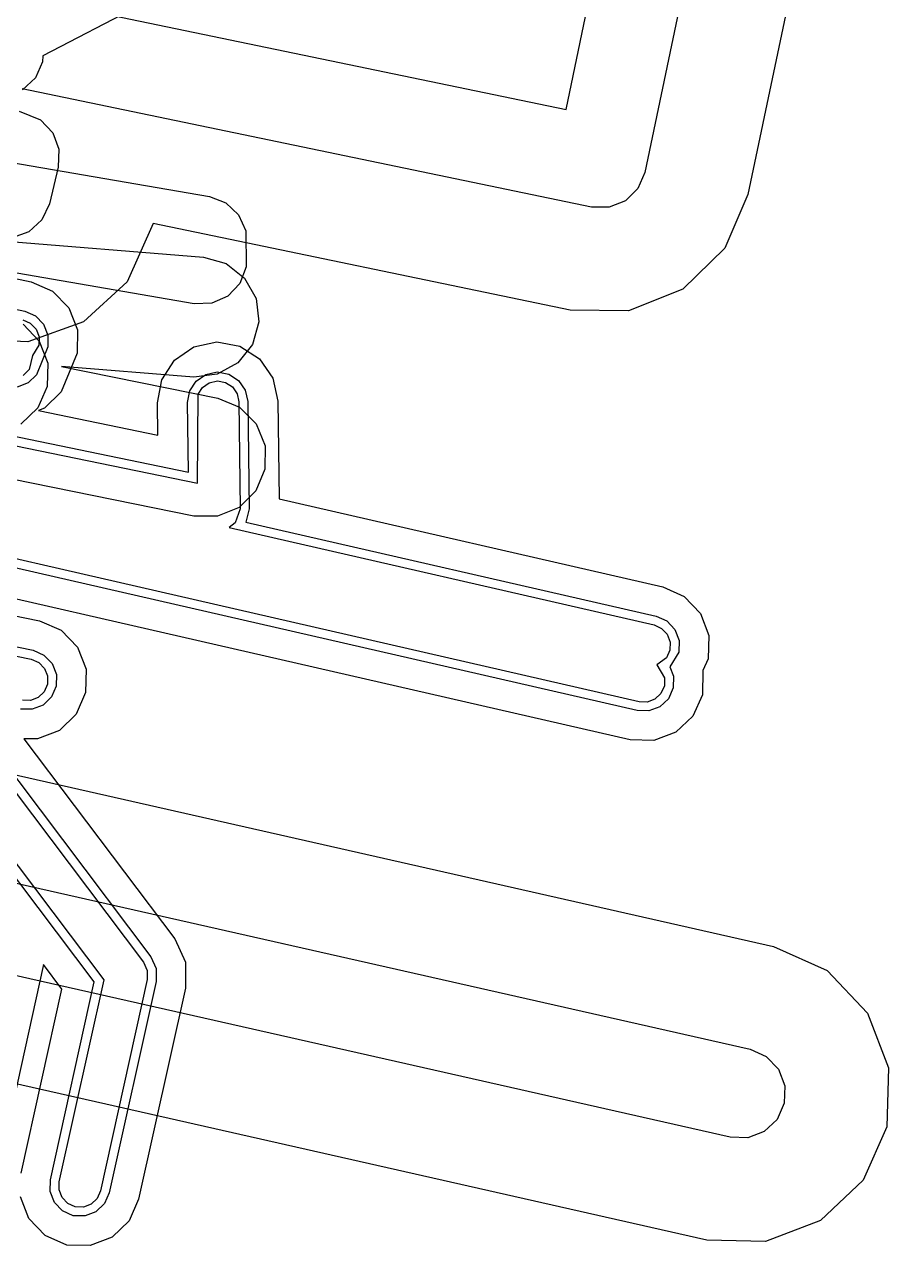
# Model space of a CAD drawing. Header units: metres. Extents: x 3158 to 3711, y 9867 to 11440.
# Drawn here: x 3353.63 to 3382.33, y 10450.54 to 10491.12 of the extents above; entities that cross this region are included whole.
import ezdxf

# ---------------------------------------------------------------- set-up
doc = ezdxf.new("R2010")
doc.units = ezdxf.units.M
doc.layers.add('AI_GREENING_EXCLUSIONS', color=1, linetype='Continuous')

msp = doc.modelspace()

# ---------------------------------------------------------------- linework, layer by layer
at = {"layer": 'AI_GREENING_EXCLUSIONS'}
for points in [[(3353.84, 10491.987), (3371.616, 10488.289), (3374.055, 10500.018)], [(3376.735, 10498.16), (3374.235, 10486.201), (3374.003, 10485.666), (3373.586, 10485.26), (3373.045, 10485.043), (3372.463, 10485.049), (3353.553, 10488.982)], [(3379.627, 10494.851), (3377.656, 10485.462), (3376.885, 10483.68), (3375.494, 10482.325), (3373.692, 10481.603), (3371.75, 10481.622), (3357.902, 10484.502), (3357.039, 10482.56), (3355.593, 10481.234), (3353.748, 10480.566), (3351.788, 10480.66)], [(3357.446, 10491.736), (3354.24, 10490.075), (3354.234, 10489.876), (3353.993, 10489.342), (3353.566, 10488.942)], [(3353.456, 10488.234), (3354.169, 10487.951), (3354.571, 10487.521), (3354.777, 10486.969), (3354.754, 10486.38), (3354.46, 10485.159), (3354.213, 10484.625), (3353.779, 10484.227), (3353.226, 10484.027)], [(3352.811, 10486.599), (3359.774, 10485.403), (3360.32, 10485.193), (3360.745, 10484.79), (3360.983, 10484.255), (3360.998, 10483.062), (3360.789, 10482.515), (3360.386, 10482.091), (3359.851, 10481.853), (3359.266, 10481.837), (3352.216, 10483.049)], [(3352.731, 10483.939), (3359.58, 10483.389), (3360.331, 10483.176), (3360.943, 10482.692), (3361.323, 10482.011), (3361.413, 10481.236), (3361.201, 10480.485), (3360.716, 10479.873), (3360.035, 10479.492), (3359.26, 10479.402), (3354.866, 10479.755), (3360.057, 10478.698), (3360.777, 10478.397), (3361.326, 10477.842), (3361.621, 10477.12), (3361.618, 10476.34), (3361.316, 10475.62), (3360.762, 10475.071), (3360.04, 10474.775), (3359.259, 10474.779), (3351.892, 10476.278)], [(3349.856, 10483.412), (3353.85, 10482.568), (3354.566, 10482.257), (3355.109, 10481.697), (3355.396, 10480.971), (3355.383, 10480.191), (3354.856, 10478.907), (3354.296, 10478.365), (3354.1, 10478.288), (3358.061, 10477.473), (3358.047, 10478.543), (3358.189, 10479.31), (3358.613, 10479.965), (3359.256, 10480.407), (3360.019, 10480.57), (3360.787, 10480.428), (3361.441, 10480.003), (3361.884, 10479.36), (3362.046, 10478.597), (3362.091, 10475.355), (3374.833, 10472.43), (3375.545, 10472.111), (3376.08, 10471.543), (3376.358, 10470.814), (3376.335, 10470.034), (3376.162, 10469.649), (3376.149, 10468.845), (3375.829, 10468.133), (3375.261, 10467.598), (3374.532, 10467.32), (3373.752, 10467.343), (3336.845, 10475.814)], [(3349.615, 10482.442), (3353.639, 10481.59), (3353.997, 10481.435), (3354.268, 10481.155), (3354.412, 10480.792), (3354.405, 10480.402), (3354.034, 10479.476), (3353.754, 10479.205), (3353.391, 10479.062)], [(3353.586, 10481.161), (3354.125, 10480.596), (3354.407, 10479.868), (3354.388, 10479.088), (3354.073, 10478.374), (3353.508, 10477.836)], [(3353.576, 10481.297), (3353.826, 10481.188), (3354.016, 10480.992), (3354.117, 10480.738), (3354.112, 10480.465), (3353.899, 10480.113), (3353.787, 10479.647), (3353.591, 10479.457)], [(3352.156, 10477.667), (3359.078, 10476.242), (3359.047, 10478.556), (3359.118, 10478.94), (3359.33, 10479.267), (3359.651, 10479.489), (3360.033, 10479.57), (3360.417, 10479.499), (3360.744, 10479.287), (3360.965, 10478.965), (3361.047, 10478.584), (3361.095, 10475.026), (3360.984, 10474.583), (3374.609, 10471.456), (3374.965, 10471.296), (3375.233, 10471.012), (3375.372, 10470.647), (3375.36, 10470.257), (3375.066, 10469.774), (3375.186, 10469.459), (3375.174, 10469.069), (3375.014, 10468.713), (3374.73, 10468.445), (3374.366, 10468.306), (3373.976, 10468.318), (3334.038, 10477.484)], [(3352.096, 10477.373), (3359.383, 10475.873), (3359.396, 10478.829), (3359.545, 10479.058), (3359.77, 10479.213), (3360.037, 10479.27), (3360.306, 10479.22), (3360.535, 10479.072), (3360.69, 10478.847), (3360.747, 10478.58), (3360.795, 10475.022), (3360.63, 10474.561), (3360.435, 10474.401), (3374.542, 10471.163), (3374.791, 10471.051), (3374.979, 10470.853), (3375.076, 10470.597), (3375.068, 10470.324), (3374.956, 10470.075), (3374.628, 10469.839), (3374.89, 10469.409), (3374.882, 10469.136), (3374.77, 10468.887), (3374.571, 10468.699), (3374.316, 10468.602), (3374.043, 10468.61), (3333.8, 10477.847)], [(3350.392, 10472.063), (3354.136, 10471.298), (3354.851, 10470.986), (3355.393, 10470.425), (3355.678, 10469.698), (3355.664, 10468.918), (3355.352, 10468.203), (3354.79, 10467.661), (3354.064, 10467.376), (3353.612, 10467.384), (3358.624, 10460.737), (3358.981, 10459.958), (3358.979, 10459.1), (3357.422, 10452.078), (3357.107, 10451.364), (3356.544, 10450.824), (3355.816, 10450.541), (3355.036, 10450.558), (3354.322, 10450.873), (3353.782, 10451.436), (3353.499, 10452.164)], [(3350.179, 10471.086), (3353.923, 10470.321), (3354.28, 10470.165), (3354.551, 10469.884), (3354.694, 10469.521), (3354.687, 10469.131), (3354.531, 10468.773), (3354.25, 10468.503), (3353.887, 10468.36), (3353.497, 10468.367)], [(3350.115, 10470.793), (3353.859, 10470.028), (3354.109, 10469.919), (3354.299, 10469.722), (3354.399, 10469.468), (3354.394, 10469.195), (3354.284, 10468.945), (3354.088, 10468.755), (3353.834, 10468.655), (3353.561, 10468.66)], [(3351.417, 10468.136), (3357.586, 10459.955), (3357.711, 10459.682), (3357.71, 10459.382), (3356.152, 10452.359), (3356.042, 10452.109), (3355.845, 10451.92), (3355.591, 10451.821), (3355.318, 10451.827), (3355.068, 10451.937), (3354.879, 10452.135), (3354.78, 10452.389), (3354.786, 10452.662), (3356.273, 10459.37), (3350.032, 10467.648)], [(3351.948, 10467.93), (3357.825, 10460.135), (3358.004, 10459.746), (3358.003, 10459.317), (3356.445, 10452.294), (3356.288, 10451.937), (3356.006, 10451.667), (3355.643, 10451.526), (3355.253, 10451.535), (3354.895, 10451.692), (3354.626, 10451.974), (3354.484, 10452.337), (3354.493, 10452.727), (3355.951, 10459.3), (3350.968, 10465.908)], [(3349.418, 10467.064), (3378.507, 10460.476), (3380.289, 10459.681), (3381.63, 10458.264), (3382.328, 10456.442), (3382.275, 10454.492), (3381.479, 10452.711), (3380.063, 10451.369), (3378.241, 10450.672), (3376.291, 10450.725), (3339.302, 10459.094)], [(3346.691, 10464.091), (3377.731, 10457.063), (3378.266, 10456.824), (3378.668, 10456.399), (3378.878, 10455.853), (3378.862, 10455.268), (3378.623, 10454.733), (3378.198, 10454.331), (3377.652, 10454.122), (3377.067, 10454.138), (3336.658, 10463.278)], [(3353.517, 10452.944), (3354.874, 10459.066), (3354.263, 10459.877), (3352.646, 10452.587)]]:
    msp.add_lwpolyline(points, dxfattribs=at)

doc.saveas('drawing.dxf')
